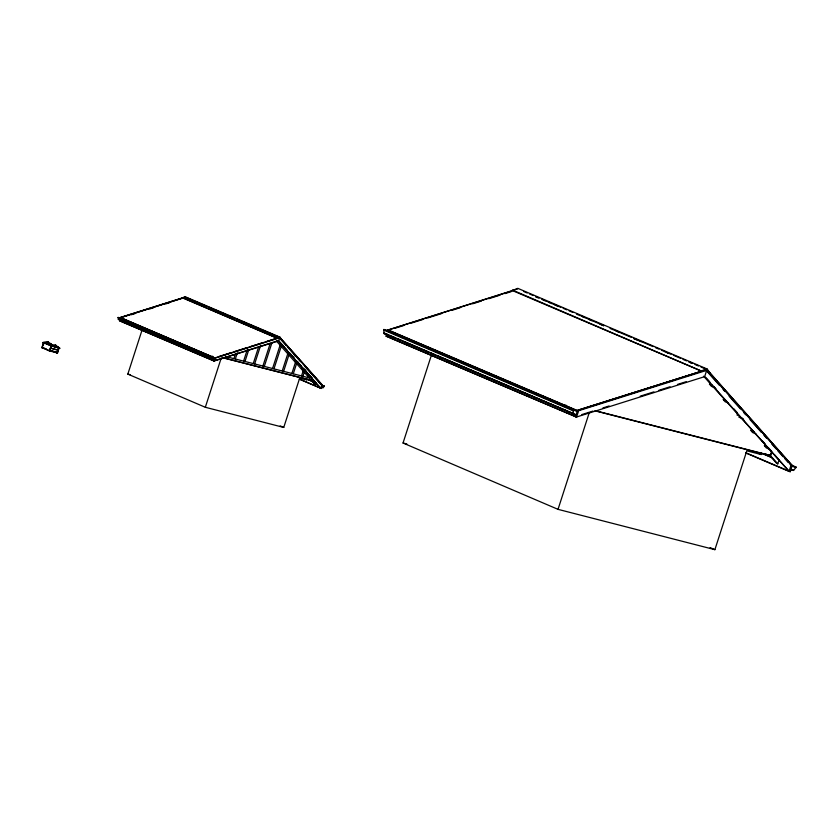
<?xml version="1.0" encoding="UTF-8"?>
<svg xmlns="http://www.w3.org/2000/svg" width="838" height="838" viewBox="0 0 838 838"><rect width="100%" height="100%" fill="white"/><g stroke="black" fill="none" stroke-linecap="round" stroke-linejoin="round"><path stroke-width="1.26" d="M42.769 342.543L48.154 341.935L47.787 343.863L42.769 342.543L52.124 344.743M42.989 342.637L48.384 342.04M42.015 347.299L49.945 351.059L41.9 347.665L43.492 342.721L51.537 346.115M42.12 347.76L43.838 342.459L51.684 344.47L48.95 344.167M43.335 345.005L44.131 342.533L51.432 345.654L49.714 350.965M50.353 345.581L59.812 348.241L55.538 345.12L50.353 345.581L55.758 345.214L55.172 347.047L55.758 345.214M50.573 345.675L59.812 348.241M43.838 342.459L51.139 345.581L49.421 350.892L57.497 352.997L59.089 348.053L58.576 347.885M49.652 350.986L51.244 346.042M56.974 352.829L58.691 347.519M51.767 350.598L57.204 352.924L58.985 347.592L51.568 344.837M118.378 319.079L214.298 360.036L118.378 319.079L118.137 317.633L120.84 318.011M303.398 378.347L306.97 379.886L299.711 378.011L283.747 427.432L205.32 407.278L127.826 374.104L142.188 329.627M213.03 359.397L212.883 357.669L118.221 317.34M322.347 385.637L321.436 388.455L320.828 388.298L321.865 385.103L279.641 337.777L278.625 340.919L213.994 360.989L214.895 358.182M279.641 337.777L215.628 357.952L214.591 361.147L119.331 320.671L213.994 360.989M205.32 407.278L221.284 357.857M233.928 358.643L235.384 354.128M235.331 359.01L237.322 352.861M243.586 361.115L247.346 349.477M244.989 361.471L248.561 350.42M253.244 363.587L258.575 347.047M254.647 363.943L260.597 345.528M262.902 366.049L270.119 343.695M264.305 366.416L271.931 342.805M272.56 368.521L280.091 345.193M273.963 368.877L281.212 346.44M282.217 370.993L287.769 353.793M283.621 371.349L288.89 355.05M291.875 373.455L295.447 362.393M293.279 373.821L296.558 363.65M301.533 375.927L303.115 371.004M302.937 376.283L304.236 372.261M310.793 380.148L311.547 380.462L312.239 378.336L303.712 368.772M311.464 380.431L311.998 378.231L311.317 380.368L223.002 357.7M311.233 380.452L315.193 384.537L315.842 382.537M321.74 387.491L323.101 387.837L324.358 386.15L321.342 384.883L304.98 366.531M436.996 355.658L575.989 414.862L383.951 333.524L384.139 332.948A1.613 1.236 -66.9 0 1 383.898 331.502A1.613 1.236 -66.9 0 0 383.657 330.057L383.846 329.481L389.073 330.811L578.398 411.468L573.161 410.128L383.846 329.481M792.078 466.075L790.255 471.7L789.05 471.396L791.114 465.006L706.685 370.344L578.639 410.704L576.575 417.094L386.046 336.132L386.779 333.88M401.758 337.62L402.397 335.619M757.73 453.012L761.333 454.563L746.815 450.823L714.887 549.665L558.024 509.347L403.036 443.009L431.371 355.291M573.276 414.171L573.454 413.595A1.613 1.236 -66.9 0 1 573.213 412.149A1.613 1.236 -66.9 0 0 572.972 410.704L573.161 410.128M575.371 416.779L577.612 410.264L578.639 410.704M558.024 509.347L589.156 412.987M576.607 416.989L704.653 376.639L706.685 370.344L705.648 369.904L578.849 409.866M771.526 452.53L770.489 455.725L768.98 455.086L770.101 455.264M770.321 455.652L771.348 452.457M768.907 454.646L776.742 463.435L777.779 463.875L779.068 459.873M790.883 469.783L793.596 470.474L793.785 469.909A1.613 1.236 -66.9 0 0 794.843 468.788A1.613 1.236 -66.9 0 1 795.911 467.677L796.1 467.101L790.129 464.493M281.484 339.306L279.861 337.096L185.208 296.767L182.506 297.878L277.169 338.206L182.495 297.626M284.208 346.712L281.997 345.769L281.002 344.648L281.495 344.03M281.997 345.769L282.49 345.151M291.069 354.401L288.869 353.468L287.863 352.348L288.356 351.73M288.869 353.468L289.361 352.85M294.368 355.815L294.861 355.197M295.217 359.429L294.735 360.036L295.73 361.168L297.93 362.1M295.73 361.168L296.223 360.55M305.901 370.27L302.602 368.856L301.596 367.735L302.089 367.117M302.602 368.856L303.084 368.238M311.663 377.498L309.463 376.555L308.457 375.434L308.95 374.816M309.463 376.555L309.955 375.937M707.136 369.778L792.36 465.719L706.937 369.558L700.945 367.013M710.373 373.413L707.125 368.992L517.8 288.335L512.406 290.556L701.731 371.203L512.374 290.042M120.211 317.508L185.114 297.061L279.871 337.494L322.567 385.354L279.777 337.379L214.884 357.962L120.211 317.508L214.884 357.962M120.222 317.633L184.968 297.228M184.989 297.448L120.965 317.623L121.479 317.843M131.336 314.742L135.023 313.58M149.803 308.918L153.49 307.756M165.798 303.88L169.496 302.717M210.191 356.998L212.653 356.223M277.158 337.955L279.861 337.096M218.802 356.569L231.11 352.693M234.808 351.52L247.116 347.644M250.813 346.482L263.122 342.595M266.819 341.433L276.666 338.332M215.324 360.487L278.111 340.699L320.849 388.245M706.633 369.652L577.162 410.714L387.837 330.067L517.612 288.911M387.837 330.067L512.353 290.828M395.536 328.087L404.241 325.343M411.699 322.997L422.886 319.467M427.862 317.906L441.532 313.59M451.473 310.458L460.177 307.714M472.611 303.796L481.316 301.062M488.774 298.705L499.961 295.186M504.926 293.614L511.149 291.655M701.699 370.7L707.125 368.992M387.826 329.816L577.141 410.463L706.937 369.558M581.792 414.59L592.979 411.06M602.931 407.928L609.142 405.969M640.222 396.175L653.891 391.87M658.867 390.299L670.054 386.779M677.513 384.422L686.217 381.678M383.951 333.524L395.054 337.787M386.046 336.132L576.575 417.094M596.028 410.882L768.98 455.086M594.833 410.798L770.489 455.725M790.873 465.771L796.1 467.101M225.432 356.475L309.274 377.907M223.662 357.994L311.547 380.462M212.883 357.669L215.502 358.339M321.74 385.49L324.358 386.15M50.563 344.942L49.777 344.774M51.139 345.581L58.985 347.592M50.636 348.126L57.895 349.991M50.584 348.262L57.853 350.127M41.9 347.665L46.048 348.776M49.547 350.525L57.613 352.63L57.099 352.463M403.036 443.009L406.839 443.983M127.826 374.104L130.351 374.754M523.603 291.467L527.196 292.996M529.595 294.012L533.188 295.542M535.587 296.568L539.18 298.098M541.578 299.124L545.171 300.653M547.57 301.67L549.969 302.696M553.562 304.225L560.748 307.284M563.146 308.311L566.739 309.84M569.138 310.856L572.731 312.396M581.122 315.968L583.52 316.984M587.113 318.513L603.884 325.668M614.673 330.256L631.443 337.4M633.842 338.426L637.435 339.956M639.834 340.972L653.012 346.586M655.41 347.613L659.003 349.142M661.402 350.169L664.995 351.698M667.394 352.714L670.987 354.244M673.385 355.27L680.571 358.329M682.97 359.355L686.563 360.885M688.962 361.901L692.555 363.441M694.953 364.457L698.546 365.986M535.786 296.788L538.185 297.804M542.972 299.847L546.565 301.376M548.963 302.403L552.556 303.932M554.955 304.959L558.548 306.488M576.523 314.145L580.116 315.675M582.515 316.691L586.108 318.231M588.506 319.247L592.099 320.776M599.998 324.222L603.59 325.752M610.074 328.433L613.667 329.963M616.066 330.989L619.659 332.518M633.549 338.521L637.142 340.05M637.634 340.176L641.227 341.705M665.194 351.918L668.787 353.447M689.161 362.121L691.56 363.147M709.388 384.087L712.698 385.501M714.699 387.743L711.389 386.339L710.058 384.841M723.121 399.485L726.42 400.889M728.432 403.141L725.121 401.727L723.791 400.229M736.853 414.873L739.053 415.816M738.854 417.125L743.264 419M750.586 430.271L753.886 431.675M755.886 433.927L752.587 432.513L751.246 431.015M764.308 445.659L767.618 447.073M769.619 449.315L766.32 447.911L764.979 446.413M764.968 453.767L770.939 456.385M764.801 453.976L770.792 456.532M764.518 454.332L770.51 456.888M793.513 466.661L795.911 467.677M760.914 453.002L771.693 457.6M791.198 469.458L793.596 470.474M745.925 452.813L790.255 471.7M745.914 453.012L789.05 471.396M565.566 405.131L566.593 405.571M387.868 330.507L577.183 411.154M383.657 330.057L572.972 410.704M384.139 332.948L573.454 413.595M397.453 338.814L401.046 340.343M403.445 341.359L428.606 352.086M431.004 353.102L434.597 354.631M185.125 297.27L200.701 303.911M202.943 304.885L206.693 306.457M208.934 307.441L234.252 318.199M236.494 319.184L240.244 320.755M242.486 321.729L278.593 337.086M281.002 344.648L283.202 345.591M287.863 352.348L290.063 353.28M301.596 367.735L303.796 368.678M308.457 375.434L310.668 376.377M309.39 379.74L311.788 380.766M308.782 379.52L312.375 381.049M309.159 380.023L311.558 381.049M321.865 385.417L324.264 386.444M307.357 379.363L313.349 381.908M299.868 379.268L321.436 388.455M299.26 379.111L320.828 388.298M120.243 317.853L213.7 357.669M118.137 317.633L212.789 357.952M118.284 319.362L212.936 359.691M710.09 547.602L714.887 549.665M280.175 425.903L283.747 427.432M47.787 343.863L48.154 341.935L52.354 344.837M54.135 351.562L57.497 352.997M54.156 351.415L57.204 352.924M705.648 369.904L719.58 385.522M723.058 389.429L724.797 391.377M729.154 396.259L740.467 408.944M743.945 412.841L745.694 414.8M750.041 419.67L761.354 432.356M763.973 435.289L766.581 438.211M771.808 444.067L776.156 448.948M777.894 450.896L783.121 456.752M784.86 458.711L788.338 462.607M706.151 377.917L709.765 381.856M713.913 386.611L716.5 389.513M733.92 408.923L737.367 412.788M741.504 417.554L744.092 420.456M762.203 440.757L764.968 443.731M768.247 447.523L771.693 451.389M774.721 454.992L778.198 458.889M704.653 376.639L789.082 471.291L703.616 376.199M769.944 455.086L777.779 463.875M279.127 337.557L286.02 345.287M287.748 347.215L300.664 361.702M278.981 341.045L283.244 345.832M284.941 347.739L287.507 350.609M290.912 354.432L294.327 358.255M296.882 361.126L301.146 365.902M278.111 340.699L320.336 388.025M276.425 341.076L315.193 384.537"/></g></svg>
